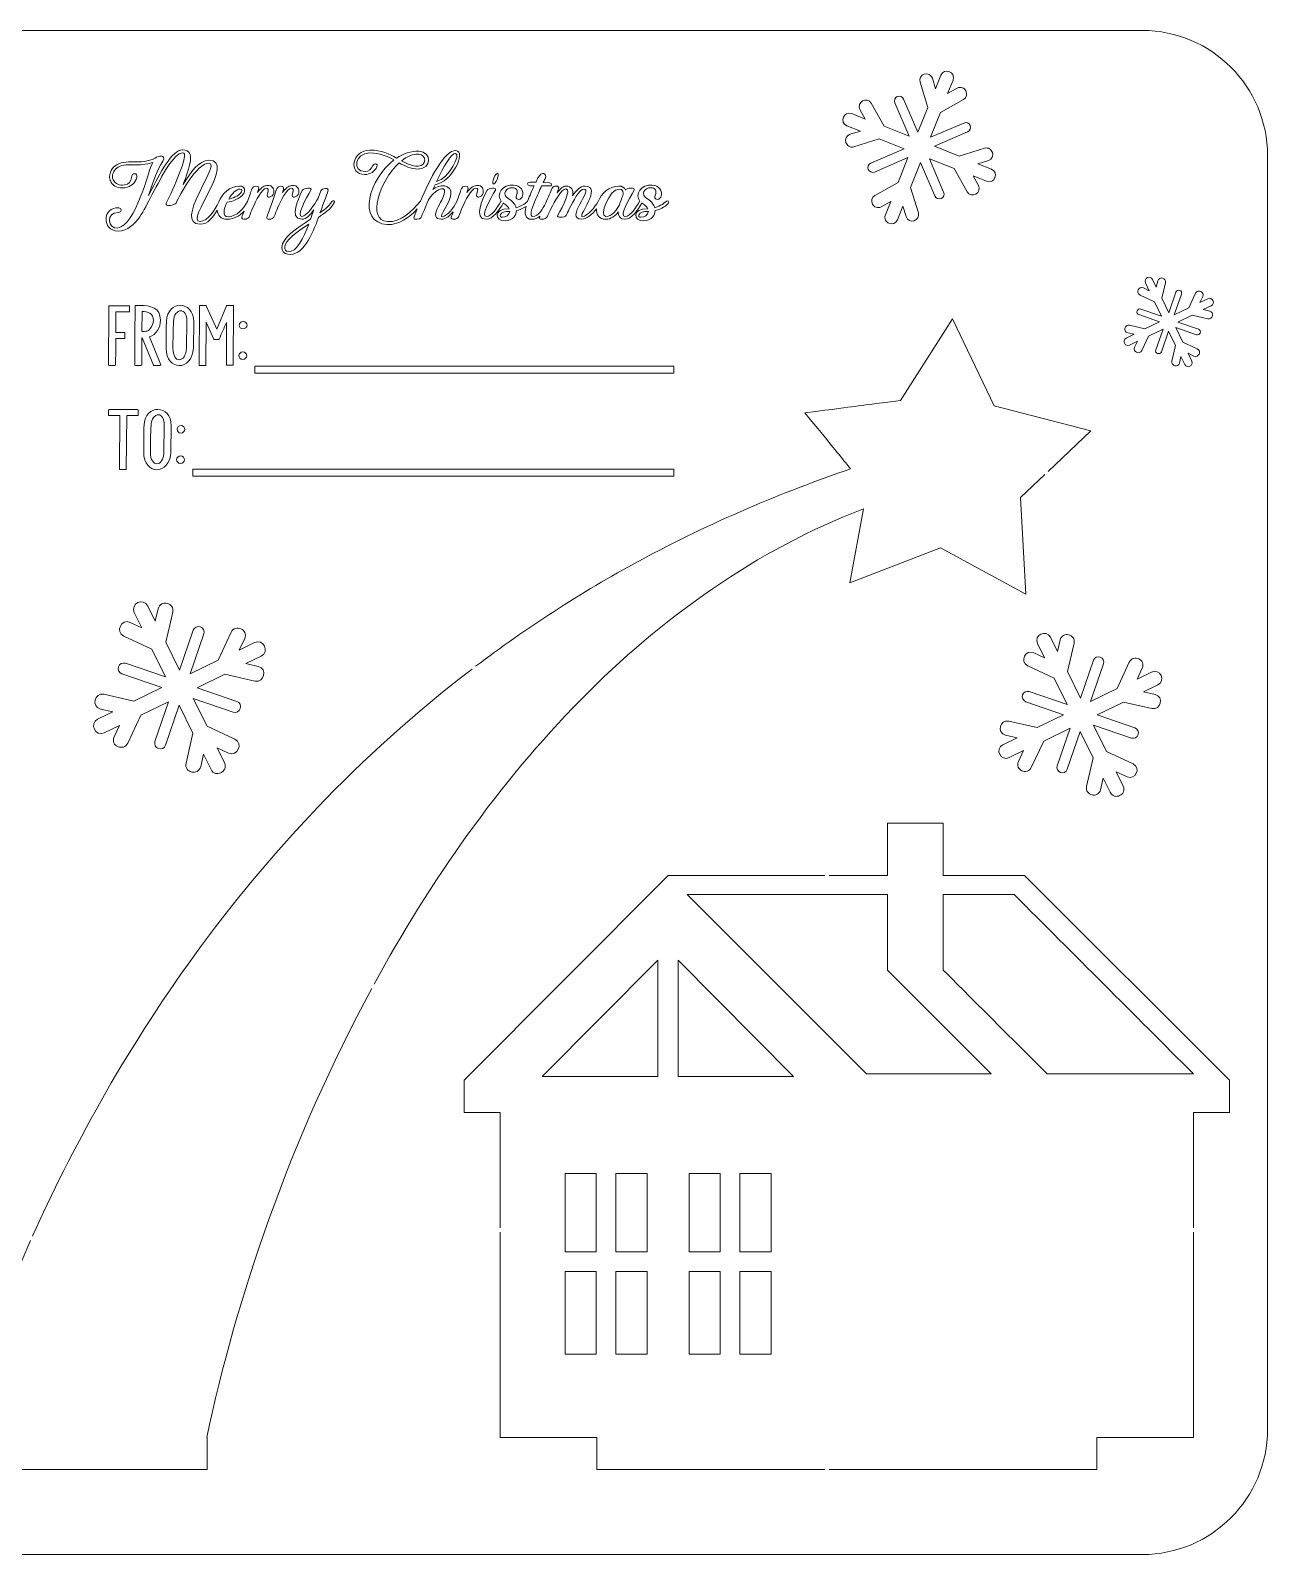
# Model space of a CAD drawing. Header units: inches. Extents: x 83 to 286, y 3 to 155.
# Drawn here: x 162.7 to 286.5, y 2.8 to 155.2 of the extents above; entities that cross this region are included whole.
import ezdxf

# ---------------------------------------------------------------- set-up
doc = ezdxf.new("R2010")
doc.units = ezdxf.units.IN
doc.header["$MEASUREMENT"] = 0
doc.layers.add('_U+0421_U+043B_U+043E_U+0439 1', color=7, linetype='Continuous')

# ---------------------------------------------------------------- blocks, each defined once
blk = doc.blocks.new('block 2')
at = {"layer": '_U+0421_U+043B_U+043E_U+0439 1', "color": 7, "lineweight": 5, "true_color": 0xffffff}
for points, knots in [([(171.49, 135.17), (172.43, 135.17), (173.15, 135.87), (173.66, 136.6), (174.03, 137.14), (174.45, 137.96), (174.91, 138.85), (175.91, 140.75), (177.05, 142.96), (177.95, 143), (178.7, 143.03), (176.93, 139.27), (176.31, 137.94), (176.14, 137.58), (177.18, 137.74), (177.28, 137.97), (177.71, 138.87), (179.36, 141.94), (180.57, 141.94), (181.83, 141.94), (176.9, 135.85), (179.7, 135.85), (180.43, 135.85), (180.97, 136.52), (181.41, 137.25), (181.44, 136.74), (181.73, 136.35), (182.37, 136.35), (183.11, 136.35), (183.66, 136.7), (184.09, 137.15), (184, 136.92), (183.92, 136.71), (183.86, 136.55), (183.76, 136.27), (184.47, 136.29), (184.59, 136.57), (184.73, 136.94), (184.83, 137.18), (184.94, 137.47), (185.29, 138.21), (185.85, 139.4), (186.3, 139.44), (186.55, 139.46), (186.55, 139.24), (186.44, 138.92), (186.23, 138.32), (186.97, 138.55), (187.05, 138.96), (187.12, 139.33), (186.99, 139.77), (186.37, 139.72), (186.02, 139.7), (185.7, 139.4), (185.43, 139.02), (185.47, 139.16), (185.52, 139.3), (185.55, 139.47), (185.61, 139.75), (184.97, 139.71), (184.88, 139.42), (184.78, 139.13), (184.61, 138.64), (184.43, 138.12), (184.03, 137.42), (183.38, 136.6), (182.48, 136.6), (181.91, 136.6), (182.03, 137.35), (182.39, 138.07), (182.87, 138.04), (183.74, 138.46), (184.01, 138.87), (184.26, 139.21), (184.18, 139.66), (183.64, 139.66), (182.65, 139.66), (181.88, 138.89), (181.57, 138.09), (181.11, 137.25), (180.48, 136.13), (179.69, 136.13), (178.15, 136.13), (183.39, 142.24), (180.55, 142.24), (179.62, 142.24), (178.67, 141), (177.99, 139.82), (178.58, 141.45), (179.35, 143.28), (177.94, 143.28), (176.86, 143.28), (175.69, 140.96), (174.66, 138.97), (174.66, 138.97), (174.53, 138.72), (174.53, 138.72), (175.08, 140.29), (175.39, 141.25), (175.95, 142.16), (176.37, 142.84), (175.44, 142.7), (175.21, 142.46), (174.48, 142.08), (173.72, 142.08), (173.03, 142.08), (172.69, 142.08), (172.36, 142.08), (172.06, 142.03), (171.33, 141.93), (170.89, 141.52), (170.72, 141.06), (170.66, 140.89), (170.63, 140.7), (170.64, 140.52), (170.66, 140.35), (170.71, 140.17), (170.81, 140.02), (171.04, 139.65), (171.5, 139.4), (172.17, 139.49), (172.74, 139.58), (173.24, 139.98), (173.36, 140.52), (173.45, 140.99), (172.88, 141.07), (172.82, 140.53), (172.78, 140.13), (172.56, 139.84), (172.14, 139.78), (171.59, 139.7), (171.22, 139.89), (171.05, 140.18), (170.98, 140.3), (170.94, 140.43), (170.92, 140.56), (170.92, 140.7), (170.93, 140.84), (170.99, 140.97), (171.12, 141.34), (171.48, 141.66), (172.09, 141.75), (172.37, 141.79), (172.69, 141.79), (173.01, 141.79), (173.63, 141.79), (174.29, 141.79), (174.95, 142.03), (174.48, 141.14), (173.26, 135.75), (171.44, 135.46), (170.47, 135.3), (170.22, 137.09), (171.52, 137.01), (171.86, 136.99), (171.91, 137.46), (171.56, 137.48), (169.9, 137.61), (169.83, 135.17), (171.49, 135.17)], [0, 0, 0, 0, 1, 1, 1, 2, 2, 2, 3, 3, 3, 4, 4, 4, 5, 5, 5, 6, 6, 6, 7, 7, 7, 8, 8, 8, 9, 9, 9, 10, 10, 10, 11, 11, 11, 12, 12, 12, 13, 13, 13, 14, 14, 14, 15, 15, 15, 16, 16, 16, 17, 17, 17, 18, 18, 18, 19, 19, 19, 20, 20, 20, 21, 21, 21, 22, 22, 22, 23, 23, 23, 24, 24, 24, 25, 25, 25, 26, 26, 26, 27, 27, 27, 28, 28, 28, 29, 29, 29, 30, 30, 30, 31, 31, 31, 32, 32, 32, 33, 33, 33, 34, 34, 34, 35, 35, 35, 36, 36, 36, 37, 37, 37, 38, 38, 38, 39, 39, 39, 40, 40, 40, 41, 41, 41, 42, 42, 42, 43, 43, 43, 44, 44, 44, 45, 45, 45, 46, 46, 46, 47, 47, 47, 48, 48, 48, 49, 49, 49, 50, 50, 50, 51, 51, 51, 52, 52, 52, 53, 53, 53, 53]), ([(183.68, 139.37), (183.98, 139.37), (183.86, 139.11), (183.75, 138.98), (183.51, 138.68), (182.93, 138.42), (182.55, 138.36), (182.87, 138.91), (183.32, 139.37), (183.68, 139.37)], [0, 0, 0, 0, 1, 1, 1, 2, 2, 2, 3, 3, 3, 3])]:
    blk.add_open_spline(points, degree=3, knots=knots, dxfattribs=at)
blk = doc.blocks.new('block 3')
at = {"layer": '_U+0421_U+043B_U+043E_U+0439 1', "color": 7, "lineweight": 5, "true_color": 0xffffff}
for points, knots in [([(189.87, 136.35), (190.34, 136.35), (190.69, 136.78), (191.08, 137.3), (190.93, 136.9), (190.81, 136.55), (190.74, 136.35), (189.33, 135.4), (187.87, 134.48), (187.88, 133.52), (187.88, 133.19), (188.03, 132.9), (188.45, 132.84), (189.94, 132.59), (190.92, 134.79), (191.53, 136.53), (192.05, 136.9), (192.73, 137.3), (193.14, 138.05), (193.22, 138.2), (192.96, 138.28), (192.87, 138.13), (192.51, 137.54), (191.97, 137.21), (191.68, 137), (191.82, 137.39), (192.39, 138.88), (192.48, 139.15), (192.63, 139.58), (191.86, 139.45), (191.77, 139.18), (191.77, 139.18), (191.51, 138.45), (191.51, 138.45), (191.11, 137.82), (190.36, 136.62), (189.87, 136.62), (189.29, 136.62), (190.27, 138.39), (190.77, 139.25), (190.98, 139.6), (190.03, 139.45), (189.94, 139.27), (189.59, 138.55), (188.47, 136.35), (189.87, 136.35)], [0, 0, 0, 0, 1, 1, 1, 2, 2, 2, 3, 3, 3, 4, 4, 4, 5, 5, 5, 6, 6, 6, 7, 7, 7, 8, 8, 8, 9, 9, 9, 10, 10, 10, 11, 11, 11, 12, 12, 12, 13, 13, 13, 14, 14, 14, 15, 15, 15, 15]), ([(188.49, 133.12), (188.25, 133.15), (188.16, 133.33), (188.16, 133.53), (188.16, 134.23), (189.33, 135.04), (190.56, 135.87), (190.04, 134.45), (189.31, 132.99), (188.49, 133.12)], [0, 0, 0, 0, 1, 1, 1, 2, 2, 2, 3, 3, 3, 3])]:
    blk.add_open_spline(points, degree=3, knots=knots, dxfattribs=at)
blk = doc.blocks.new('block 4')
at = {"layer": '_U+0421_U+043B_U+043E_U+0439 1', "color": 7, "lineweight": 5, "true_color": 0xffffff}
for points, knots in [([(196.18, 140.82), (196.66, 140.82), (197.19, 141.13), (197.38, 141.59), (197.51, 141.92), (197.07, 142.02), (196.96, 141.71), (196.83, 141.37), (196.54, 141.11), (196.2, 141.11), (194.84, 141.11), (195.21, 142.98), (196.64, 142.98), (197.69, 142.98), (198.42, 142.64), (199.07, 142.28), (196.58, 140.37), (195.35, 136.01), (198.4, 135.82), (199.57, 135.75), (200.59, 136.51), (201.41, 137.39), (201.26, 137.03), (201.15, 136.72), (201.07, 136.5), (200.97, 136.25), (201.7, 136.32), (201.78, 136.49), (201.93, 136.84), (202.21, 137.52), (202.53, 138.28), (202.97, 139.11), (204.25, 139.9), (204.15, 139.03), (204.06, 138.22), (202.37, 136.35), (203.85, 136.35), (204.26, 136.35), (204.67, 136.69), (205.01, 137.09), (204.93, 136.88), (204.86, 136.69), (204.81, 136.55), (204.7, 136.27), (205.42, 136.29), (205.53, 136.57), (205.68, 136.94), (205.78, 137.18), (205.88, 137.47), (206.24, 138.21), (206.79, 139.4), (207.24, 139.44), (207.5, 139.46), (207.5, 139.24), (207.38, 138.92), (207.18, 138.32), (207.92, 138.55), (208, 138.96), (208.07, 139.33), (207.94, 139.77), (207.32, 139.72), (206.97, 139.7), (206.65, 139.4), (206.38, 139.02), (206.41, 139.16), (206.47, 139.3), (206.49, 139.47), (206.55, 139.75), (205.92, 139.71), (205.82, 139.42), (205.73, 139.13), (205.56, 138.63), (205.37, 138.12), (205.08, 137.59), (204.44, 136.61), (203.88, 136.61), (203.58, 136.61), (204.68, 137.96), (204.78, 138.87), (204.9, 139.86), (203.5, 139.87), (202.98, 139.31), (202.98, 139.31), (203.2, 139.8), (203.2, 139.8), (204.84, 140.02), (206.38, 143.12), (205.27, 143.21), (204.16, 143.31), (202.63, 140.28), (201.72, 138.15), (201.72, 138.15), (201.72, 138.15), (201.72, 138.15), (200.89, 137.15), (199.76, 136.03), (198.44, 136.11), (196.32, 136.23), (197.65, 140.18), (199.59, 141.98), (200.18, 141.65), (200.74, 141.37), (201.49, 141.37), (202.82, 141.37), (202.92, 143.06), (201.58, 143.14), (200.78, 143.19), (200.02, 142.92), (199.34, 142.46), (198.62, 142.86), (197.84, 143.26), (196.67, 143.26), (194.88, 143.26), (194.43, 140.82), (196.18, 140.82)], [0, 0, 0, 0, 1, 1, 1, 2, 2, 2, 3, 3, 3, 4, 4, 4, 5, 5, 5, 6, 6, 6, 7, 7, 7, 8, 8, 8, 9, 9, 9, 10, 10, 10, 11, 11, 11, 12, 12, 12, 13, 13, 13, 14, 14, 14, 15, 15, 15, 16, 16, 16, 17, 17, 17, 18, 18, 18, 19, 19, 19, 20, 20, 20, 21, 21, 21, 22, 22, 22, 23, 23, 23, 24, 24, 24, 25, 25, 25, 26, 26, 26, 27, 27, 27, 28, 28, 28, 29, 29, 29, 30, 30, 30, 31, 31, 31, 32, 32, 32, 33, 33, 33, 34, 34, 34, 35, 35, 35, 36, 36, 36, 37, 37, 37, 38, 38, 38, 38]), ([(201.53, 142.86), (202.38, 142.8), (202.36, 141.66), (201.51, 141.66), (200.86, 141.66), (200.35, 141.89), (199.83, 142.18), (200.38, 142.62), (200.96, 142.89), (201.53, 142.86)], [0, 0, 0, 0, 1, 1, 1, 2, 2, 2, 3, 3, 3, 3]), ([(205.24, 142.93), (205.81, 142.88), (204.58, 140.41), (203.34, 140.11), (204.04, 141.61), (204.8, 142.97), (205.24, 142.93)], [0, 0, 0, 0, 1, 1, 1, 2, 2, 2, 2])]:
    blk.add_open_spline(points, degree=3, knots=knots, dxfattribs=at)
blk = doc.blocks.new('block 5')
at = {"layer": '_U+0421_U+043B_U+043E_U+0439 1', "color": 7, "lineweight": 5, "true_color": 0xffffff}
for points, knots in [([(208.32, 136.34), (208.98, 136.34), (209.62, 137.28), (210.01, 137.96), (210.03, 137.95), (210.05, 137.93), (210.07, 137.91), (210.35, 137.75), (210.52, 137.56), (210.6, 137.4), (209, 137.46), (209.12, 136.11), (210.21, 136.19), (211.07, 136.24), (211.31, 136.78), (211.33, 137.21), (211.54, 137.25), (211.96, 137.41), (212.29, 137.62), (212.11, 136.9), (212.19, 136.34), (212.88, 136.34), (213.17, 136.34), (213.44, 136.45), (213.67, 136.64), (213.67, 136.63), (213.67, 136.62), (213.66, 136.61), (213.48, 136.21), (214.25, 136.32), (214.39, 136.58), (214.54, 136.9), (214.67, 137.17), (214.78, 137.4), (215.18, 138.13), (215.81, 139.38), (216.28, 139.38), (216.86, 139.38), (215.97, 137.61), (215.48, 136.75), (215.27, 136.4), (216.22, 136.55), (216.31, 136.72), (216.39, 136.88), (216.5, 137.12), (216.62, 137.39), (217.02, 138.1), (217.6, 139.37), (218.07, 139.37), (219.04, 139.37), (216.12, 136.35), (217.84, 136.35), (218.33, 136.35), (218.91, 136.85), (219.34, 137.39), (219.32, 136.81), (219.6, 136.34), (220.28, 136.34), (220.79, 136.34), (221.22, 136.69), (221.52, 137.08), (221.52, 136.65), (221.69, 136.34), (222.18, 136.34), (222.85, 136.34), (223.49, 137.28), (223.87, 137.96), (223.89, 137.95), (223.91, 137.93), (223.94, 137.91), (224.22, 137.75), (224.39, 137.56), (224.47, 137.4), (222.86, 137.46), (222.98, 136.11), (224.08, 136.19), (224.93, 136.24), (225.17, 136.78), (225.2, 137.21), (225.5, 137.26), (226.24, 137.57), (226.49, 137.92), (226.67, 138.17), (226.39, 138.24), (226.3, 138.13), (226.12, 137.9), (225.4, 137.53), (225.16, 137.49), (225.07, 137.78), (224.91, 138.08), (224.47, 138.35), (223.64, 138.86), (224.19, 139.52), (224.73, 139.5), (225.21, 139.5), (225.41, 139.21), (225.2, 138.74), (225, 138.34), (225.59, 138.14), (225.76, 138.57), (226.02, 139.25), (225.59, 139.7), (224.92, 139.76), (223.8, 139.87), (223.13, 138.81), (223.67, 138.15), (223.66, 138.14), (223.65, 138.14), (223.64, 138.13), (223.29, 137.56), (222.74, 136.62), (222.18, 136.62), (221.6, 136.62), (222.6, 138.42), (223.1, 139.25), (223.29, 139.59), (222.34, 139.45), (222.27, 139.31), (222.27, 139.31), (222.24, 139.25), (222.24, 139.25), (222.14, 139.55), (221.88, 139.66), (221.57, 139.66), (220.56, 139.66), (219.82, 138.9), (219.51, 138.11), (219.15, 137.54), (218.47, 136.63), (217.92, 136.63), (217.42, 136.63), (219.99, 139.66), (218.17, 139.66), (217.73, 139.66), (217.3, 139.23), (216.95, 138.7), (217.02, 139.24), (216.89, 139.66), (216.28, 139.66), (216.01, 139.66), (215.7, 139.38), (215.41, 138.99), (215.41, 138.99), (215.55, 139.4), (215.55, 139.4), (215.67, 139.75), (214.99, 139.71), (214.9, 139.46), (214.76, 139.13), (214.5, 138.52), (214.24, 137.93), (213.99, 137.42), (213.53, 136.62), (212.96, 136.62), (212.61, 136.62), (212.84, 137.38), (213.2, 138.21), (213.42, 138.73), (213.62, 139.17), (213.85, 139.68), (213.85, 139.68), (214.63, 139.68), (214.63, 139.68), (214.91, 139.58), (214.93, 140), (214.63, 140), (214.63, 140), (214.01, 140.03), (214.01, 140.03), (214.15, 140.31), (214.17, 140.36), (214.2, 140.4), (214.47, 140.96), (213.84, 141.19), (213.48, 140.48), (213.48, 140.48), (213.29, 140.08), (213.29, 140.08), (213.29, 140.08), (213.28, 140.07), (213.28, 140.07), (213.28, 140.07), (212.67, 140.07), (212.67, 140.07), (212.38, 140.07), (212.37, 139.68), (212.66, 139.68), (212.66, 139.68), (213.1, 139.68), (213.1, 139.68), (212.87, 139.18), (212.66, 138.72), (212.47, 138.21), (212.46, 138.19), (212.45, 138.16), (212.44, 138.13), (212.44, 138.13), (212.44, 138.13), (212.44, 138.13), (212.26, 137.9), (211.54, 137.53), (211.3, 137.49), (211.21, 137.78), (211.04, 138.08), (210.6, 138.35), (209.77, 138.86), (210.33, 139.52), (210.87, 139.5), (211.34, 139.5), (211.55, 139.21), (211.33, 138.74), (211.14, 138.34), (211.73, 138.14), (211.9, 138.57), (212.15, 139.25), (211.72, 139.7), (211.05, 139.76), (209.94, 139.87), (209.26, 138.81), (209.8, 138.15), (209.8, 138.14), (209.79, 138.14), (209.78, 138.13), (209.43, 137.56), (208.86, 136.62), (208.32, 136.62), (207.74, 136.62), (208.72, 138.39), (209.22, 139.25), (209.43, 139.6), (208.48, 139.45), (208.39, 139.27), (208.04, 138.55), (206.92, 136.34), (208.32, 136.34)], [0, 0, 0, 0, 1, 1, 1, 2, 2, 2, 3, 3, 3, 4, 4, 4, 5, 5, 5, 6, 6, 6, 7, 7, 7, 8, 8, 8, 9, 9, 9, 10, 10, 10, 11, 11, 11, 12, 12, 12, 13, 13, 13, 14, 14, 14, 15, 15, 15, 16, 16, 16, 17, 17, 17, 18, 18, 18, 19, 19, 19, 20, 20, 20, 21, 21, 21, 22, 22, 22, 23, 23, 23, 24, 24, 24, 25, 25, 25, 26, 26, 26, 27, 27, 27, 28, 28, 28, 29, 29, 29, 30, 30, 30, 31, 31, 31, 32, 32, 32, 33, 33, 33, 34, 34, 34, 35, 35, 35, 36, 36, 36, 37, 37, 37, 38, 38, 38, 39, 39, 39, 40, 40, 40, 41, 41, 41, 42, 42, 42, 43, 43, 43, 44, 44, 44, 45, 45, 45, 46, 46, 46, 47, 47, 47, 48, 48, 48, 49, 49, 49, 50, 50, 50, 51, 51, 51, 52, 52, 52, 53, 53, 53, 54, 54, 54, 55, 55, 55, 56, 56, 56, 57, 57, 57, 58, 58, 58, 59, 59, 59, 60, 60, 60, 61, 61, 61, 62, 62, 62, 63, 63, 63, 64, 64, 64, 65, 65, 65, 66, 66, 66, 67, 67, 67, 68, 68, 68, 69, 69, 69, 70, 70, 70, 71, 71, 71, 72, 72, 72, 73, 73, 73, 74, 74, 74, 75, 75, 75, 76, 76, 76, 77, 77, 77, 78, 78, 78, 78]), ([(221.61, 139.37), (222.03, 139.37), (222.04, 139.03), (221.97, 138.69), (221.86, 138.42), (221.73, 138.11), (221.64, 137.8), (221.4, 137.31), (220.89, 136.62), (220.28, 136.62), (219.51, 136.62), (220.63, 139.37), (221.61, 139.37)], [0, 0, 0, 0, 1, 1, 1, 2, 2, 2, 3, 3, 3, 4, 4, 4, 4]), ([(210.66, 137.13), (210.6, 136.76), (210.27, 136.54), (209.91, 136.54), (209.55, 136.54), (209.55, 137.13), (210.66, 137.13)], [0, 0, 0, 0, 1, 1, 1, 2, 2, 2, 2]), ([(224.53, 137.13), (224.47, 136.76), (224.13, 136.54), (223.77, 136.54), (223.42, 136.54), (223.42, 137.13), (224.53, 137.13)], [0, 0, 0, 0, 1, 1, 1, 2, 2, 2, 2])]:
    blk.add_open_spline(points, degree=3, knots=knots, dxfattribs=at)
blk = doc.blocks.new('block 6')
at = {"layer": '_U+0421_U+043B_U+043E_U+0439 1', "color": 7, "lineweight": 5, "true_color": 0xffffff}
for points, knots in [([(173.86, 121.77), (173.86, 122.67), (173.87, 123.59), (173.87, 124.5), (173.87, 124.5), (173.91, 124.5), (173.91, 124.5), (173.91, 124.5), (175.03, 121.75), (175.03, 121.75), (175.04, 121.73), (175.09, 121.73), (175.11, 121.73), (175.11, 121.73), (175.67, 121.73), (175.67, 121.73), (175.74, 121.73), (175.76, 121.75), (175.75, 121.79), (175.75, 121.79), (174.62, 124.58), (174.62, 124.58), (175.32, 124.79), (175.72, 125.53), (175.72, 126.25), (175.72, 127.52), (174.73, 127.73), (173.63, 127.73), (173.53, 127.73), (173.41, 127.73), (173.29, 127.72), (173.24, 127.72), (173.21, 127.7), (173.21, 127.68), (173.18, 126.5), (173.16, 125.63), (173.16, 121.77), (173.16, 121.74), (173.2, 121.73), (173.25, 121.73), (173.25, 121.73), (173.77, 121.73), (173.77, 121.73), (173.82, 121.73), (173.86, 121.74), (173.86, 121.77)], [0, 0, 0, 0, 1, 1, 1, 2, 2, 2, 3, 3, 3, 4, 4, 4, 5, 5, 5, 6, 6, 6, 7, 7, 7, 8, 8, 8, 9, 9, 9, 10, 10, 10, 11, 11, 11, 12, 12, 12, 13, 13, 13, 14, 14, 14, 15, 15, 15, 15]), ([(173.89, 127.12), (174.46, 127.13), (175.02, 126.95), (175.02, 126.22), (175.02, 125.77), (174.73, 125.31), (174.39, 125.17), (174.2, 125.12), (174.03, 125.11), (173.85, 125.11), (173.85, 125.11), (173.89, 127.12), (173.89, 127.12)], [0, 0, 0, 0, 1, 1, 1, 2, 2, 2, 3, 3, 3, 4, 4, 4, 4])]:
    blk.add_open_spline(points, degree=3, knots=knots, dxfattribs=at)
blk = doc.blocks.new('block 7')
at = {"layer": '_U+0421_U+043B_U+043E_U+0439 1', "color": 7, "lineweight": 5, "true_color": 0xffffff}
for points, knots in [([(179.02, 123.48), (179.02, 123.48), (179.05, 126.1), (179.05, 126.1), (179.06, 127.18), (178.38, 127.74), (177.71, 127.74), (177.05, 127.74), (176.38, 127.22), (176.33, 126.16), (176.3, 125.6), (176.29, 124.89), (176.29, 124.24), (176.29, 124.24), (176.29, 123.45), (176.29, 123.45), (176.29, 122.32), (176.94, 121.71), (177.61, 121.71), (178.28, 121.71), (178.96, 122.3), (179.02, 123.48)], [0, 0, 0, 0, 1, 1, 1, 2, 2, 2, 3, 3, 3, 4, 4, 4, 5, 5, 5, 6, 6, 6, 7, 7, 7, 7]), ([(178.32, 123.48), (178.3, 122.71), (177.95, 122.3), (177.61, 122.3), (177.28, 122.3), (176.97, 122.67), (176.97, 123.45), (176.97, 124.23), (176.99, 125.33), (177.03, 126.13), (177.05, 126.8), (177.41, 127.19), (177.76, 127.19), (178.07, 127.19), (178.37, 126.86), (178.36, 126.13), (178.36, 126.13), (178.32, 123.48), (178.32, 123.48)], [0, 0, 0, 0, 1, 1, 1, 2, 2, 2, 3, 3, 3, 4, 4, 4, 5, 5, 5, 6, 6, 6, 6])]:
    blk.add_open_spline(points, degree=3, knots=knots, dxfattribs=at)
blk = doc.blocks.new('block 8')
at = {"layer": '_U+0421_U+043B_U+043E_U+0439 1', "color": 7, "lineweight": 5, "true_color": 0xffffff}
for points, knots in [([(175.36, 111.3), (176.03, 111.3), (176.71, 111.89), (176.77, 113.07), (176.77, 113.07), (176.8, 115.69), (176.8, 115.69), (176.81, 116.78), (176.14, 117.33), (175.46, 117.33), (174.8, 117.33), (174.13, 116.81), (174.08, 115.75), (174.05, 115.19), (174.05, 114.48), (174.05, 113.83), (174.05, 113.83), (174.05, 113.05), (174.05, 113.05), (174.04, 111.91), (174.69, 111.3), (175.36, 111.3)], [0, 0, 0, 0, 1, 1, 1, 2, 2, 2, 3, 3, 3, 4, 4, 4, 5, 5, 5, 6, 6, 6, 7, 7, 7, 7]), ([(174.78, 115.72), (174.8, 116.4), (175.16, 116.79), (175.51, 116.79), (175.82, 116.79), (176.12, 116.45), (176.11, 115.72), (176.11, 115.72), (176.07, 113.07), (176.07, 113.07), (176.06, 112.31), (175.7, 111.89), (175.36, 111.89), (175.03, 111.89), (174.72, 112.26), (174.72, 113.05), (174.72, 113.82), (174.74, 114.92), (174.78, 115.72)], [0, 0, 0, 0, 1, 1, 1, 2, 2, 2, 3, 3, 3, 4, 4, 4, 5, 5, 5, 6, 6, 6, 6])]:
    blk.add_open_spline(points, degree=3, knots=knots, dxfattribs=at)

msp = doc.modelspace()

# ---------------------------------------------------------------- linework, layer by layer
at = {"layer": '_U+0421_U+043B_U+043E_U+0439 1', "color": 7, "lineweight": 5, "true_color": 0xffffff}
for points in [[(185.16, 121.67), (227.08, 121.67), (227.08, 120.96), (185.16, 120.96), (185.16, 121.67)], [(178.95, 111.35), (227.08, 111.35), (227.08, 110.64), (178.95, 110.64), (178.95, 111.35)]]:
    msp.add_lwpolyline(points, dxfattribs=at)
at = {"layer": '_U+0421_U+043B_U+043E_U+0439 1', "color": 1, "lineweight": 5, "true_color": 0xff0000}
for points in [[(242.62, 70.72), (248.44, 70.72), (248.44, 75.97), (254.02, 75.97), (254.02, 70.72), (262.16, 70.72), (282.65, 50.24), (282.65, 47.02), (279.04, 47.02), (279.04, 35.48)], [(209.7, 35.48), (209.7, 47.02), (206.09, 47.02), (206.09, 50.24), (226.51, 70.72), (242.18, 70.72)], [(248.44, 61.27), (248.44, 68.82), (228.42, 68.82), (246.34, 50.89), (258.82, 50.89), (248.44, 61.27)], [(213.91, 50.63), (225.46, 50.63), (225.46, 62.25), (213.91, 50.63)], [(227.5, 62.25), (227.5, 50.63), (239.05, 50.63), (227.5, 62.25)], [(216.2, 40.91), (216.2, 33.1), (219.29, 33.1), (219.29, 40.91), (216.2, 40.91)], [(221.26, 40.91), (221.26, 33.1), (224.41, 33.1), (224.41, 40.91), (221.26, 40.91)], [(228.61, 40.91), (228.61, 33.1), (231.7, 33.1), (231.7, 40.91), (228.61, 40.91)], [(233.67, 40.91), (233.67, 33.1), (236.82, 33.1), (236.82, 40.91), (233.67, 40.91)], [(209.7, 35.04), (209.7, 14.52), (219.37, 14.52), (219.37, 11.34), (242.18, 11.34)], [(279.04, 35.04), (279.04, 14.52), (269.37, 14.52), (269.37, 11.34), (242.62, 11.34)], [(216.2, 31.13), (216.2, 22.86), (219.29, 22.86), (219.29, 31.13), (216.2, 31.13)], [(221.26, 31.13), (221.26, 22.86), (224.41, 22.86), (224.41, 31.13), (221.26, 31.13)], [(228.61, 31.13), (228.61, 22.86), (231.7, 22.86), (231.7, 31.13), (228.61, 31.13)], [(233.67, 31.13), (233.67, 22.86), (236.82, 22.86), (236.82, 31.13), (233.67, 31.13)]]:
    msp.add_lwpolyline(points, dxfattribs=at)
for points, knots in [([(286.46, 142.7), (286.46, 142.7), (286.46, 15.35), (286.46, 15.35), (286.46, 8.43), (280.85, 2.82), (273.93, 2.82), (273.93, 2.82), (95.78, 2.82), (95.78, 2.82), (88.86, 2.82), (83.26, 8.43), (83.26, 15.35), (83.26, 15.35), (83.26, 142.7), (83.26, 142.7), (83.26, 149.62), (88.86, 155.22), (95.78, 155.22), (95.78, 155.22), (273.93, 155.22), (273.93, 155.22), (280.85, 155.22), (286.46, 149.62), (286.46, 142.7)], [0, 0, 0, 0, 1, 1, 1, 2, 2, 2, 3, 3, 3, 4, 4, 4, 5, 5, 5, 6, 6, 6, 7, 7, 7, 8, 8, 8, 8]), ([(207.25, 91.64), (212.25, 95.42), (217.7, 98.98), (223.63, 102.2), (230.86, 106.09), (237.97, 109.07), (244.76, 111.38), (243.14, 113.31), (244.23, 112.08), (240.19, 116.98), (246.46, 117.8), (244.08, 117.49), (249.73, 118.23), (249.73, 118.23), (254.94, 126.38), (254.94, 126.38), (254.94, 126.38), (259.12, 117.7), (259.12, 117.7), (259.12, 117.7), (268.79, 115.18), (268.79, 115.18), (268.79, 115.18), (264.5, 111.13), (264.5, 111.13)], [0, 0, 0, 0, 1, 1, 1, 2, 2, 2, 3, 3, 3, 4, 4, 4, 5, 5, 5, 6, 6, 6, 7, 7, 7, 8, 8, 8, 8]), ([(197.09, 59.86), (208.35, 80.51), (224.64, 99.18), (246.03, 107.39), (246.03, 107.39), (244.67, 99.98), (244.67, 99.98), (244.67, 99.98), (253.73, 103.48), (253.73, 103.48), (253.73, 103.48), (262.27, 98.84), (262.27, 98.84), (262.27, 98.84), (261.74, 108.53), (261.74, 108.53), (261.74, 108.53), (264.17, 110.83), (264.17, 110.83)], [0, 0, 0, 0, 1, 1, 1, 2, 2, 2, 3, 3, 3, 4, 4, 4, 5, 5, 5, 6, 6, 6, 6]), ([(261.11, 68.82), (261.11, 68.82), (254.02, 68.82), (254.02, 68.82), (254.02, 68.82), (254.02, 61.27), (254.02, 61.27), (255.86, 59.43), (261.64, 53.65), (264.4, 50.89), (264.4, 50.89), (279.04, 50.89), (279.04, 50.89), (273.06, 56.87), (267.09, 62.84), (261.11, 68.82)], [0, 0, 0, 0, 1, 1, 1, 2, 2, 2, 3, 3, 3, 4, 4, 4, 5, 5, 5, 5]), ([(162.73, 34.22), (159.01, 25.88), (156.72, 18.89), (155.41, 14.52), (155.41, 14.52), (155.41, 11.34), (155.41, 11.34), (155.41, 11.34), (180.41, 11.34), (180.41, 11.34), (180.41, 11.34), (180.41, 14.52), (180.41, 14.52), (180.41, 14.52), (180.36, 14.52), (180.36, 14.52), (183.23, 28.33), (188.71, 44.38), (196.85, 59.41)], [0, 0, 0, 0, 1, 1, 1, 2, 2, 2, 3, 3, 3, 4, 4, 4, 5, 5, 5, 6, 6, 6, 6])]:
    msp.add_open_spline(points, degree=3, knots=knots, dxfattribs=at)
at = {"layer": '_U+0421_U+043B_U+043E_U+0439 1', "color": 7, "lineweight": 5, "true_color": 0xffffff}
for points, knots in [([(258.36, 140.14), (258.36, 140.14), (257.01, 140.68), (257.01, 140.68), (257.01, 140.68), (257.54, 139.73), (257.54, 139.73), (257.94, 139), (256.83, 138.36), (256.41, 139.1), (256.41, 139.1), (255.11, 141.41), (255.11, 141.41), (255.11, 141.41), (252.63, 142.39), (252.63, 142.39), (252.63, 142.39), (254.06, 139.06), (254.06, 139.06), (254.17, 138.82), (254.05, 138.53), (253.81, 138.42), (253.57, 138.32), (253.27, 138.44), (253.17, 138.68), (253.17, 138.68), (251.74, 142.01), (251.74, 142.01), (251.74, 142.01), (250.75, 139.53), (250.75, 139.53), (250.75, 139.53), (251.53, 137), (251.53, 137), (251.78, 136.19), (250.55, 135.8), (250.3, 136.61), (250.3, 136.61), (249.97, 137.65), (249.97, 137.65), (249.97, 137.65), (249.43, 136.3), (249.43, 136.3), (249.28, 135.9), (248.88, 135.83), (248.59, 135.95), (248.29, 136.07), (248.08, 136.38), (248.23, 136.78), (248.23, 136.78), (248.77, 138.13), (248.77, 138.13), (248.77, 138.13), (247.82, 137.59), (247.82, 137.59), (247.45, 137.4), (247.1, 137.57), (246.95, 137.85), (246.79, 138.15), (246.82, 138.53), (247.19, 138.73), (247.19, 138.73), (249.5, 140.03), (249.5, 140.03), (249.5, 140.03), (250.49, 142.51), (250.49, 142.51), (250.49, 142.51), (247.15, 141.07), (247.15, 141.07), (246.91, 140.97), (246.62, 141.09), (246.52, 141.33), (246.41, 141.57), (246.53, 141.86), (246.77, 141.97), (246.77, 141.97), (250.1, 143.4), (250.1, 143.4), (250.1, 143.4), (247.62, 144.39), (247.62, 144.39), (247.62, 144.39), (245.09, 143.6), (245.09, 143.6), (244.7, 143.47), (244.4, 143.73), (244.29, 144.03), (244.18, 144.33), (244.31, 144.71), (244.7, 144.84), (244.7, 144.84), (245.74, 145.16), (245.74, 145.16), (245.74, 145.16), (244.39, 145.7), (244.39, 145.7), (243.6, 146.02), (244.08, 147.22), (244.87, 146.91), (244.87, 146.91), (246.22, 146.37), (246.22, 146.37), (246.22, 146.37), (245.69, 147.32), (245.69, 147.32), (245.29, 148.05), (246.4, 148.69), (246.82, 147.95), (246.82, 147.95), (248.12, 145.64), (248.12, 145.64), (248.12, 145.64), (250.6, 144.65), (250.6, 144.65), (250.6, 144.65), (249.17, 147.98), (249.17, 147.98), (249.06, 148.22), (249.18, 148.52), (249.42, 148.62), (249.66, 148.73), (249.95, 148.61), (250.06, 148.37), (250.06, 148.37), (251.49, 145.04), (251.49, 145.04), (251.49, 145.04), (252.48, 147.52), (252.48, 147.52), (252.48, 147.52), (251.7, 150.05), (251.7, 150.05), (251.45, 150.86), (252.68, 151.25), (252.93, 150.44), (252.93, 150.44), (253.26, 149.4), (253.26, 149.4), (253.26, 149.4), (253.79, 150.75), (253.79, 150.75), (254.11, 151.54), (255.31, 151.06), (255, 150.27), (255, 150.27), (254.46, 148.92), (254.46, 148.92), (254.46, 148.92), (255.41, 149.45), (255.41, 149.45), (255.77, 149.65), (256.13, 149.48), (256.28, 149.19), (256.44, 148.9), (256.4, 148.52), (256.04, 148.32), (256.04, 148.32), (253.73, 147.02), (253.73, 147.02), (253.73, 147.02), (252.74, 144.54), (252.74, 144.54), (252.74, 144.54), (256.08, 145.97), (256.08, 145.97), (256.32, 146.08), (256.61, 145.96), (256.71, 145.72), (256.82, 145.48), (256.7, 145.18), (256.46, 145.08), (256.46, 145.08), (253.13, 143.65), (253.13, 143.65), (253.13, 143.65), (255.61, 142.66), (255.61, 142.66), (255.61, 142.66), (258.14, 143.44), (258.14, 143.44), (258.53, 143.57), (258.83, 143.31), (258.94, 143.01), (259.05, 142.71), (258.92, 142.33), (258.53, 142.21), (258.53, 142.21), (257.49, 141.88), (257.49, 141.88), (257.49, 141.88), (258.84, 141.34), (258.84, 141.34), (259.63, 141.03), (259.15, 139.83), (258.36, 140.14)], [0, 0, 0, 0, 1, 1, 1, 2, 2, 2, 3, 3, 3, 4, 4, 4, 5, 5, 5, 6, 6, 6, 7, 7, 7, 8, 8, 8, 9, 9, 9, 10, 10, 10, 11, 11, 11, 12, 12, 12, 13, 13, 13, 14, 14, 14, 15, 15, 15, 16, 16, 16, 17, 17, 17, 18, 18, 18, 19, 19, 19, 20, 20, 20, 21, 21, 21, 22, 22, 22, 23, 23, 23, 24, 24, 24, 25, 25, 25, 26, 26, 26, 27, 27, 27, 28, 28, 28, 29, 29, 29, 30, 30, 30, 31, 31, 31, 32, 32, 32, 33, 33, 33, 34, 34, 34, 35, 35, 35, 36, 36, 36, 37, 37, 37, 38, 38, 38, 39, 39, 39, 40, 40, 40, 41, 41, 41, 42, 42, 42, 43, 43, 43, 44, 44, 44, 45, 45, 45, 46, 46, 46, 47, 47, 47, 48, 48, 48, 49, 49, 49, 50, 50, 50, 51, 51, 51, 52, 52, 52, 53, 53, 53, 54, 54, 54, 55, 55, 55, 56, 56, 56, 57, 57, 57, 58, 58, 58, 59, 59, 59, 60, 60, 60, 61, 61, 61, 62, 62, 62, 63, 63, 63, 64, 64, 64, 65, 65, 65, 65]), ([(209.07, 140.47), (209.2, 140.77), (209.38, 140.97), (209.47, 140.94), (209.56, 140.89), (209.53, 140.62), (209.39, 140.33), (209.26, 140.03), (209.08, 139.82), (209, 139.86), (208.91, 139.9), (208.94, 140.17), (209.07, 140.47)], [0, 0, 0, 0, 1, 1, 1, 2, 2, 2, 3, 3, 3, 4, 4, 4, 4]), ([(186.36, 136.55), (186.62, 137.24), (187.17, 138.81), (187.37, 139.42), (187.47, 139.71), (188.1, 139.75), (188.04, 139.47), (188.02, 139.3), (187.96, 139.16), (187.93, 139.02), (188.2, 139.4), (188.52, 139.7), (188.87, 139.72), (189.49, 139.77), (189.62, 139.33), (189.55, 138.96), (189.47, 138.55), (188.73, 138.32), (188.93, 138.92), (189.05, 139.24), (189.05, 139.46), (188.79, 139.44), (188.34, 139.4), (187.79, 138.21), (187.43, 137.47), (187.33, 137.18), (187.23, 136.94), (187.08, 136.57), (186.97, 136.29), (186.25, 136.27), (186.36, 136.55)], [0, 0, 0, 0, 1, 1, 1, 2, 2, 2, 3, 3, 3, 4, 4, 4, 5, 5, 5, 6, 6, 6, 7, 7, 7, 8, 8, 8, 9, 9, 9, 10, 10, 10, 10]), ([(280.49, 126.4), (280.49, 126.4), (278.93, 126.76), (278.93, 126.76), (278.93, 126.76), (277.48, 126.07), (277.48, 126.07), (277.48, 126.07), (279.55, 125.34), (279.55, 125.34), (279.7, 125.29), (279.78, 125.12), (279.73, 124.97), (279.67, 124.82), (279.5, 124.74), (279.35, 124.79), (279.35, 124.79), (277.29, 125.51), (277.29, 125.51), (277.29, 125.51), (277.99, 124.06), (277.99, 124.06), (277.99, 124.06), (279.43, 123.38), (279.43, 123.38), (279.89, 123.16), (279.56, 122.45), (279.1, 122.67), (279.1, 122.67), (278.51, 122.95), (278.51, 122.95), (278.51, 122.95), (278.89, 122.16), (278.89, 122.16), (279, 121.93), (278.87, 121.73), (278.69, 121.64), (278.52, 121.56), (278.29, 121.59), (278.18, 121.82), (278.18, 121.82), (277.8, 122.61), (277.8, 122.61), (277.8, 122.61), (277.65, 121.97), (277.65, 121.97), (277.59, 121.73), (277.37, 121.64), (277.18, 121.7), (276.99, 121.74), (276.83, 121.91), (276.89, 122.16), (276.89, 122.16), (277.26, 123.71), (277.26, 123.71), (277.26, 123.71), (276.56, 125.16), (276.56, 125.16), (276.56, 125.16), (275.84, 123.1), (275.84, 123.1), (275.78, 122.95), (275.61, 122.87), (275.46, 122.92), (275.31, 122.97), (275.23, 123.14), (275.28, 123.29), (275.28, 123.29), (276.01, 125.35), (276.01, 125.35), (276.01, 125.35), (274.56, 124.66), (274.56, 124.66), (274.56, 124.66), (273.87, 123.21), (273.87, 123.21), (273.77, 122.99), (273.53, 122.96), (273.36, 123.04), (273.18, 123.11), (273.06, 123.32), (273.16, 123.54), (273.16, 123.54), (273.44, 124.14), (273.44, 124.14), (273.44, 124.14), (272.65, 123.76), (272.65, 123.76), (272.19, 123.54), (271.86, 124.24), (272.32, 124.46), (272.32, 124.46), (273.1, 124.84), (273.1, 124.84), (273.1, 124.84), (272.47, 124.99), (272.47, 124.99), (271.98, 125.11), (272.15, 125.87), (272.65, 125.75), (272.65, 125.75), (274.2, 125.39), (274.2, 125.39), (274.2, 125.39), (275.65, 126.09), (275.65, 126.09), (275.65, 126.09), (273.59, 126.81), (273.59, 126.81), (273.44, 126.86), (273.36, 127.03), (273.41, 127.18), (273.46, 127.33), (273.63, 127.41), (273.78, 127.36), (273.78, 127.36), (275.85, 126.64), (275.85, 126.64), (275.85, 126.64), (275.15, 128.09), (275.15, 128.09), (275.15, 128.09), (273.7, 128.77), (273.7, 128.77), (273.24, 128.99), (273.58, 129.7), (274.04, 129.48), (274.04, 129.48), (274.63, 129.2), (274.63, 129.2), (274.63, 129.2), (274.25, 129.99), (274.25, 129.99), (274.03, 130.45), (274.73, 130.79), (274.95, 130.33), (274.95, 130.33), (275.33, 129.54), (275.33, 129.54), (275.33, 129.54), (275.49, 130.18), (275.49, 130.18), (275.55, 130.42), (275.77, 130.51), (275.95, 130.46), (276.15, 130.41), (276.31, 130.24), (276.24, 130), (276.24, 130), (275.88, 128.44), (275.88, 128.44), (275.88, 128.44), (276.58, 126.99), (276.58, 126.99), (276.58, 126.99), (277.3, 129.06), (277.3, 129.06), (277.35, 129.2), (277.52, 129.29), (277.67, 129.23), (277.82, 129.18), (277.9, 129.01), (277.85, 128.86), (277.85, 128.86), (277.13, 126.8), (277.13, 126.8), (277.13, 126.8), (278.58, 127.5), (278.58, 127.5), (278.58, 127.5), (279.26, 128.94), (279.26, 128.94), (279.37, 129.17), (279.6, 129.19), (279.78, 129.12), (279.96, 129.04), (280.08, 128.84), (279.97, 128.61), (279.97, 128.61), (279.69, 128.01), (279.69, 128.01), (279.69, 128.01), (280.48, 128.4), (280.48, 128.4), (280.94, 128.62), (281.28, 127.91), (280.82, 127.69), (280.82, 127.69), (280.03, 127.31), (280.03, 127.31), (280.03, 127.31), (280.67, 127.16), (280.67, 127.16), (281.15, 127.04), (280.99, 126.29), (280.49, 126.4)], [0, 0, 0, 0, 1, 1, 1, 2, 2, 2, 3, 3, 3, 4, 4, 4, 5, 5, 5, 6, 6, 6, 7, 7, 7, 8, 8, 8, 9, 9, 9, 10, 10, 10, 11, 11, 11, 12, 12, 12, 13, 13, 13, 14, 14, 14, 15, 15, 15, 16, 16, 16, 17, 17, 17, 18, 18, 18, 19, 19, 19, 20, 20, 20, 21, 21, 21, 22, 22, 22, 23, 23, 23, 24, 24, 24, 25, 25, 25, 26, 26, 26, 27, 27, 27, 28, 28, 28, 29, 29, 29, 30, 30, 30, 31, 31, 31, 32, 32, 32, 33, 33, 33, 34, 34, 34, 35, 35, 35, 36, 36, 36, 37, 37, 37, 38, 38, 38, 39, 39, 39, 40, 40, 40, 41, 41, 41, 42, 42, 42, 43, 43, 43, 44, 44, 44, 45, 45, 45, 46, 46, 46, 47, 47, 47, 48, 48, 48, 49, 49, 49, 50, 50, 50, 51, 51, 51, 52, 52, 52, 53, 53, 53, 54, 54, 54, 55, 55, 55, 56, 56, 56, 57, 57, 57, 58, 58, 58, 59, 59, 59, 60, 60, 60, 61, 61, 61, 62, 62, 62, 63, 63, 63, 64, 64, 64, 65, 65, 65, 65]), ([(171.26, 127.08), (171.26, 127.08), (171.26, 125.03), (171.26, 125.03), (171.26, 125.03), (172.07, 125.03), (172.07, 125.03), (172.12, 125.03), (172.15, 125.01), (172.15, 124.99), (172.15, 124.99), (172.15, 124.47), (172.15, 124.47), (172.15, 124.44), (172.12, 124.42), (172.07, 124.42), (172.07, 124.42), (171.26, 124.42), (171.26, 124.42), (171.26, 123.53), (171.24, 122.66), (171.24, 121.77), (171.24, 121.74), (171.21, 121.73), (171.15, 121.73), (171.15, 121.73), (170.63, 121.73), (170.63, 121.73), (170.58, 121.73), (170.54, 121.74), (170.54, 121.77), (170.54, 121.77), (170.56, 127.35), (170.56, 127.35), (170.56, 127.35), (170.56, 127.65), (170.56, 127.65), (170.56, 127.68), (170.6, 127.69), (170.65, 127.69), (170.65, 127.69), (172.55, 127.69), (172.55, 127.69), (172.6, 127.69), (172.63, 127.68), (172.63, 127.65), (172.63, 127.65), (172.63, 127.12), (172.63, 127.12), (172.63, 127.1), (172.6, 127.08), (172.55, 127.08), (172.55, 127.08), (171.26, 127.08), (171.26, 127.08)], [0, 0, 0, 0, 1, 1, 1, 2, 2, 2, 3, 3, 3, 4, 4, 4, 5, 5, 5, 6, 6, 6, 7, 7, 7, 8, 8, 8, 9, 9, 9, 10, 10, 10, 11, 11, 11, 12, 12, 12, 13, 13, 13, 14, 14, 14, 15, 15, 15, 16, 16, 16, 17, 17, 17, 18, 18, 18, 18]), ([(182.32, 121.8), (182.32, 121.8), (182.33, 126.03), (182.33, 126.03), (182.08, 125.46), (181.84, 124.93), (181.59, 124.35), (181.59, 124.34), (181.54, 124.33), (181.52, 124.33), (181.52, 124.33), (181.14, 124.33), (181.14, 124.33), (181.12, 124.33), (181.07, 124.34), (181.07, 124.35), (181.07, 124.35), (180.3, 126.04), (180.3, 126.04), (180.3, 126.04), (180.27, 121.76), (180.27, 121.76), (180.27, 121.73), (180.23, 121.72), (180.19, 121.72), (180.19, 121.72), (179.67, 121.72), (179.67, 121.72), (179.62, 121.72), (179.58, 121.73), (179.58, 121.76), (179.58, 121.76), (179.63, 127.68), (179.63, 127.68), (179.63, 127.7), (179.67, 127.72), (179.72, 127.72), (179.72, 127.72), (180.21, 127.72), (180.21, 127.72), (180.24, 127.72), (180.28, 127.71), (180.29, 127.69), (180.29, 127.69), (181.35, 125.34), (181.35, 125.34), (181.35, 125.34), (182.34, 127.69), (182.34, 127.69), (182.35, 127.71), (182.4, 127.72), (182.41, 127.72), (182.41, 127.72), (182.94, 127.72), (182.94, 127.72), (183, 127.72), (183.03, 127.7), (183.03, 127.68), (183.03, 127.68), (183.01, 121.8), (183.01, 121.8), (183.01, 121.77), (182.96, 121.75), (182.92, 121.75), (182.92, 121.75), (182.4, 121.75), (182.4, 121.75), (182.35, 121.75), (182.32, 121.77), (182.32, 121.8)], [0, 0, 0, 0, 1, 1, 1, 2, 2, 2, 3, 3, 3, 4, 4, 4, 5, 5, 5, 6, 6, 6, 7, 7, 7, 8, 8, 8, 9, 9, 9, 10, 10, 10, 11, 11, 11, 12, 12, 12, 13, 13, 13, 14, 14, 14, 15, 15, 15, 16, 16, 16, 17, 17, 17, 18, 18, 18, 19, 19, 19, 20, 20, 20, 21, 21, 21, 22, 22, 22, 23, 23, 23, 23]), ([(184.39, 125.75), (184.39, 125.56), (184.2, 125.38), (184, 125.38), (183.75, 125.38), (183.61, 125.56), (183.61, 125.75), (183.61, 125.97), (183.77, 126.13), (184, 126.13), (184.23, 126.13), (184.39, 125.9), (184.39, 125.75)], [0, 0, 0, 0, 1, 1, 1, 2, 2, 2, 3, 3, 3, 4, 4, 4, 4]), ([(184.35, 122.7), (184.35, 122.5), (184.18, 122.33), (183.96, 122.33), (183.73, 122.33), (183.56, 122.54), (183.56, 122.7), (183.56, 122.91), (183.75, 123.08), (183.96, 123.08), (184.2, 123.08), (184.35, 122.89), (184.35, 122.7)], [0, 0, 0, 0, 1, 1, 1, 2, 2, 2, 3, 3, 3, 4, 4, 4, 4]), ([(171.63, 111.36), (171.63, 111.36), (171.66, 116.72), (171.66, 116.72), (171.66, 116.72), (170.63, 116.72), (170.63, 116.72), (170.58, 116.72), (170.54, 116.74), (170.54, 116.77), (170.54, 116.77), (170.54, 117.27), (170.54, 117.27), (170.54, 117.3), (170.58, 117.31), (170.63, 117.31), (170.63, 117.31), (173.42, 117.31), (173.42, 117.31), (173.47, 117.31), (173.51, 117.3), (173.51, 117.27), (173.51, 117.27), (173.51, 116.77), (173.51, 116.77), (173.51, 116.74), (173.47, 116.72), (173.42, 116.72), (173.42, 116.72), (172.36, 116.72), (172.36, 116.72), (172.36, 116.72), (172.3, 111.36), (172.3, 111.36), (172.3, 111.34), (172.25, 111.32), (172.21, 111.32), (172.21, 111.32), (171.72, 111.32), (171.72, 111.32), (171.66, 111.32), (171.63, 111.34), (171.63, 111.36)], [0, 0, 0, 0, 1, 1, 1, 2, 2, 2, 3, 3, 3, 4, 4, 4, 5, 5, 5, 6, 6, 6, 7, 7, 7, 8, 8, 8, 9, 9, 9, 10, 10, 10, 11, 11, 11, 12, 12, 12, 13, 13, 13, 14, 14, 14, 14]), ([(178.16, 115.34), (178.16, 115.15), (177.97, 114.97), (177.78, 114.97), (177.52, 114.97), (177.39, 115.15), (177.39, 115.34), (177.39, 115.56), (177.55, 115.72), (177.78, 115.72), (178.01, 115.72), (178.16, 115.5), (178.16, 115.34)], [0, 0, 0, 0, 1, 1, 1, 2, 2, 2, 3, 3, 3, 4, 4, 4, 4]), ([(178.12, 112.3), (178.12, 112.09), (177.95, 111.93), (177.73, 111.93), (177.5, 111.93), (177.34, 112.13), (177.34, 112.3), (177.34, 112.5), (177.52, 112.68), (177.73, 112.68), (177.97, 112.68), (178.12, 112.48), (178.12, 112.3)], [0, 0, 0, 0, 1, 1, 1, 2, 2, 2, 3, 3, 3, 4, 4, 4, 4]), ([(185.79, 92.66), (185.79, 92.66), (184.27, 91.92), (184.27, 91.92), (184.27, 91.92), (185.51, 91.63), (185.51, 91.63), (186.44, 91.4), (186.12, 89.95), (185.16, 90.17), (185.16, 90.17), (182.17, 90.85), (182.17, 90.85), (182.17, 90.85), (179.38, 89.49), (179.38, 89.49), (179.38, 89.49), (183.36, 88.12), (183.36, 88.12), (183.65, 88.03), (183.81, 87.7), (183.71, 87.41), (183.61, 87.12), (183.28, 86.96), (183, 87.06), (183, 87.06), (179.01, 88.43), (179.01, 88.43), (179.01, 88.43), (180.38, 85.64), (180.38, 85.64), (180.38, 85.64), (183.16, 84.34), (183.16, 84.34), (184.05, 83.92), (183.42, 82.55), (182.53, 82.97), (182.53, 82.97), (181.39, 83.5), (181.39, 83.5), (181.39, 83.5), (182.13, 81.99), (182.13, 81.99), (182.34, 81.55), (182.09, 81.15), (181.76, 80.99), (181.43, 80.83), (180.99, 80.89), (180.78, 81.33), (180.78, 81.33), (180.03, 82.84), (180.03, 82.84), (180.03, 82.84), (179.75, 81.61), (179.75, 81.61), (179.63, 81.15), (179.21, 80.97), (178.85, 81.07), (178.47, 81.16), (178.17, 81.49), (178.28, 81.95), (178.28, 81.95), (178.97, 84.95), (178.97, 84.95), (178.97, 84.95), (177.61, 87.74), (177.61, 87.74), (177.61, 87.74), (176.24, 83.76), (176.24, 83.76), (176.14, 83.47), (175.81, 83.31), (175.52, 83.41), (175.24, 83.51), (175.08, 83.84), (175.17, 84.12), (175.17, 84.12), (176.54, 88.1), (176.54, 88.1), (176.54, 88.1), (173.76, 86.74), (173.76, 86.74), (173.76, 86.74), (172.46, 83.96), (172.46, 83.96), (172.26, 83.52), (171.81, 83.47), (171.46, 83.61), (171.12, 83.75), (170.89, 84.15), (171.09, 84.59), (171.09, 84.59), (171.62, 85.73), (171.62, 85.73), (171.62, 85.73), (170.1, 84.99), (170.1, 84.99), (169.22, 84.56), (168.56, 85.91), (169.44, 86.34), (169.44, 86.34), (170.96, 87.08), (170.96, 87.08), (170.96, 87.08), (169.73, 87.37), (169.73, 87.37), (168.8, 87.6), (169.11, 89.05), (170.07, 88.84), (170.07, 88.84), (173.07, 88.15), (173.07, 88.15), (173.07, 88.15), (175.85, 89.51), (175.85, 89.51), (175.85, 89.51), (171.87, 90.88), (171.87, 90.88), (171.59, 90.98), (171.42, 91.31), (171.52, 91.59), (171.62, 91.88), (171.95, 92.04), (172.24, 91.94), (172.24, 91.94), (176.22, 90.58), (176.22, 90.58), (176.22, 90.58), (174.86, 93.36), (174.86, 93.36), (174.86, 93.36), (172.07, 94.66), (172.07, 94.66), (171.18, 95.08), (171.81, 96.45), (172.7, 96.03), (172.7, 96.03), (173.85, 95.5), (173.85, 95.5), (173.85, 95.5), (173.11, 97.01), (173.11, 97.01), (172.68, 97.9), (174.03, 98.56), (174.46, 97.67), (174.46, 97.67), (175.2, 96.16), (175.2, 96.16), (175.2, 96.16), (175.49, 97.39), (175.49, 97.39), (175.6, 97.86), (176.03, 98.03), (176.38, 97.93), (176.77, 97.85), (177.07, 97.51), (176.95, 97.05), (176.95, 97.05), (176.27, 94.05), (176.27, 94.05), (176.27, 94.05), (177.63, 91.26), (177.63, 91.26), (177.63, 91.26), (178.99, 95.25), (178.99, 95.25), (179.09, 95.53), (179.42, 95.69), (179.71, 95.6), (180, 95.5), (180.16, 95.17), (180.06, 94.88), (180.06, 94.88), (178.69, 90.9), (178.69, 90.9), (178.69, 90.9), (181.48, 92.26), (181.48, 92.26), (181.48, 92.26), (182.78, 95.05), (182.78, 95.05), (182.98, 95.48), (183.43, 95.53), (183.77, 95.39), (184.11, 95.25), (184.34, 94.85), (184.15, 94.42), (184.15, 94.42), (183.61, 93.27), (183.61, 93.27), (183.61, 93.27), (185.13, 94.01), (185.13, 94.01), (186.01, 94.44), (186.67, 93.09), (185.79, 92.66)], [0, 0, 0, 0, 1, 1, 1, 2, 2, 2, 3, 3, 3, 4, 4, 4, 5, 5, 5, 6, 6, 6, 7, 7, 7, 8, 8, 8, 9, 9, 9, 10, 10, 10, 11, 11, 11, 12, 12, 12, 13, 13, 13, 14, 14, 14, 15, 15, 15, 16, 16, 16, 17, 17, 17, 18, 18, 18, 19, 19, 19, 20, 20, 20, 21, 21, 21, 22, 22, 22, 23, 23, 23, 24, 24, 24, 25, 25, 25, 26, 26, 26, 27, 27, 27, 28, 28, 28, 29, 29, 29, 30, 30, 30, 31, 31, 31, 32, 32, 32, 33, 33, 33, 34, 34, 34, 35, 35, 35, 36, 36, 36, 37, 37, 37, 38, 38, 38, 39, 39, 39, 40, 40, 40, 41, 41, 41, 42, 42, 42, 43, 43, 43, 44, 44, 44, 45, 45, 45, 46, 46, 46, 47, 47, 47, 48, 48, 48, 49, 49, 49, 50, 50, 50, 51, 51, 51, 52, 52, 52, 53, 53, 53, 54, 54, 54, 55, 55, 55, 56, 56, 56, 57, 57, 57, 58, 58, 58, 59, 59, 59, 60, 60, 60, 61, 61, 61, 62, 62, 62, 63, 63, 63, 64, 64, 64, 65, 65, 65, 65]), ([(275.49, 89.79), (275.49, 89.79), (274.05, 89.08), (274.05, 89.08), (274.05, 89.08), (275.22, 88.81), (275.22, 88.81), (276.1, 88.6), (275.8, 87.22), (274.89, 87.42), (274.89, 87.42), (272.05, 88.07), (272.05, 88.07), (272.05, 88.07), (269.41, 86.78), (269.41, 86.78), (269.41, 86.78), (273.18, 85.49), (273.18, 85.49), (273.46, 85.39), (273.61, 85.08), (273.52, 84.81), (273.42, 84.53), (273.11, 84.38), (272.84, 84.47), (272.84, 84.47), (269.06, 85.77), (269.06, 85.77), (269.06, 85.77), (270.35, 83.13), (270.35, 83.13), (270.35, 83.13), (273, 81.89), (273, 81.89), (273.84, 81.49), (273.24, 80.2), (272.4, 80.6), (272.4, 80.6), (271.31, 81.1), (271.31, 81.1), (271.31, 81.1), (272.01, 79.66), (272.01, 79.66), (272.22, 79.24), (271.98, 78.87), (271.66, 78.71), (271.35, 78.56), (270.93, 78.62), (270.73, 79.04), (270.73, 79.04), (270.03, 80.47), (270.03, 80.47), (270.03, 80.47), (269.76, 79.3), (269.76, 79.3), (269.65, 78.86), (269.24, 78.7), (268.9, 78.79), (268.54, 78.87), (268.26, 79.19), (268.36, 79.63), (268.36, 79.63), (269.02, 82.48), (269.02, 82.48), (269.02, 82.48), (267.72, 85.12), (267.72, 85.12), (267.72, 85.12), (266.43, 81.34), (266.43, 81.34), (266.33, 81.07), (266.02, 80.91), (265.75, 81.01), (265.47, 81.1), (265.32, 81.42), (265.41, 81.69), (265.41, 81.69), (266.71, 85.47), (266.71, 85.47), (266.71, 85.47), (264.07, 84.17), (264.07, 84.17), (264.07, 84.17), (262.83, 81.53), (262.83, 81.53), (262.65, 81.11), (262.22, 81.07), (261.89, 81.2), (261.57, 81.33), (261.35, 81.71), (261.54, 82.13), (261.54, 82.13), (262.04, 83.22), (262.04, 83.22), (262.04, 83.22), (260.6, 82.51), (260.6, 82.51), (259.77, 82.1), (259.14, 83.39), (259.98, 83.8), (259.98, 83.8), (261.42, 84.5), (261.42, 84.5), (261.42, 84.5), (260.25, 84.77), (260.25, 84.77), (259.36, 84.99), (259.66, 86.36), (260.57, 86.16), (260.57, 86.16), (263.42, 85.51), (263.42, 85.51), (263.42, 85.51), (266.06, 86.8), (266.06, 86.8), (266.06, 86.8), (262.28, 88.1), (262.28, 88.1), (262.01, 88.19), (261.86, 88.51), (261.95, 88.78), (262.04, 89.05), (262.36, 89.2), (262.63, 89.11), (262.63, 89.11), (266.41, 87.81), (266.41, 87.81), (266.41, 87.81), (265.12, 90.45), (265.12, 90.45), (265.12, 90.45), (262.47, 91.69), (262.47, 91.69), (261.63, 92.09), (262.23, 93.39), (263.07, 92.99), (263.07, 92.99), (264.16, 92.48), (264.16, 92.48), (264.16, 92.48), (263.46, 93.92), (263.46, 93.92), (263.05, 94.76), (264.33, 95.38), (264.74, 94.55), (264.74, 94.55), (265.44, 93.11), (265.44, 93.11), (265.44, 93.11), (265.71, 94.28), (265.71, 94.28), (265.82, 94.72), (266.22, 94.89), (266.56, 94.79), (266.93, 94.71), (267.21, 94.39), (267.1, 93.95), (267.1, 93.95), (266.45, 91.11), (266.45, 91.11), (266.45, 91.11), (267.74, 88.46), (267.74, 88.46), (267.74, 88.46), (269.04, 92.24), (269.04, 92.24), (269.13, 92.51), (269.45, 92.67), (269.72, 92.57), (269.99, 92.48), (270.15, 92.17), (270.05, 91.89), (270.05, 91.89), (268.75, 88.12), (268.75, 88.12), (268.75, 88.12), (271.4, 89.41), (271.4, 89.41), (271.4, 89.41), (272.63, 92.05), (272.63, 92.05), (272.82, 92.47), (273.25, 92.52), (273.57, 92.38), (273.9, 92.25), (274.11, 91.87), (273.93, 91.46), (273.93, 91.46), (273.42, 90.37), (273.42, 90.37), (273.42, 90.37), (274.86, 91.07), (274.86, 91.07), (275.7, 91.48), (276.33, 90.2), (275.49, 89.79)], [0, 0, 0, 0, 1, 1, 1, 2, 2, 2, 3, 3, 3, 4, 4, 4, 5, 5, 5, 6, 6, 6, 7, 7, 7, 8, 8, 8, 9, 9, 9, 10, 10, 10, 11, 11, 11, 12, 12, 12, 13, 13, 13, 14, 14, 14, 15, 15, 15, 16, 16, 16, 17, 17, 17, 18, 18, 18, 19, 19, 19, 20, 20, 20, 21, 21, 21, 22, 22, 22, 23, 23, 23, 24, 24, 24, 25, 25, 25, 26, 26, 26, 27, 27, 27, 28, 28, 28, 29, 29, 29, 30, 30, 30, 31, 31, 31, 32, 32, 32, 33, 33, 33, 34, 34, 34, 35, 35, 35, 36, 36, 36, 37, 37, 37, 38, 38, 38, 39, 39, 39, 40, 40, 40, 41, 41, 41, 42, 42, 42, 43, 43, 43, 44, 44, 44, 45, 45, 45, 46, 46, 46, 47, 47, 47, 48, 48, 48, 49, 49, 49, 50, 50, 50, 51, 51, 51, 52, 52, 52, 53, 53, 53, 54, 54, 54, 55, 55, 55, 56, 56, 56, 57, 57, 57, 58, 58, 58, 59, 59, 59, 60, 60, 60, 61, 61, 61, 62, 62, 62, 63, 63, 63, 64, 64, 64, 65, 65, 65, 65])]:
    msp.add_open_spline(points, degree=3, knots=knots, dxfattribs=at)
at = {"layer": '_U+0421_U+043B_U+043E_U+0439 1', "color": 1, "lineweight": 5, "true_color": 0xff0000}
msp.add_open_spline([(162.93, 34.66), (170.53, 51.56), (183.96, 73.88), (206.9, 91.37)], degree=3, dxfattribs=at)

# ---------------------------------------------------------------- block references
at = {"layer": '_U+0421_U+043B_U+043E_U+0439 1'}
for name in ['block 2', 'block 4', 'block 5', 'block 3', 'block 6', 'block 7', 'block 8']:
    msp.add_blockref(name, (0, 0), dxfattribs=at)

doc.saveas('drawing.dxf')
